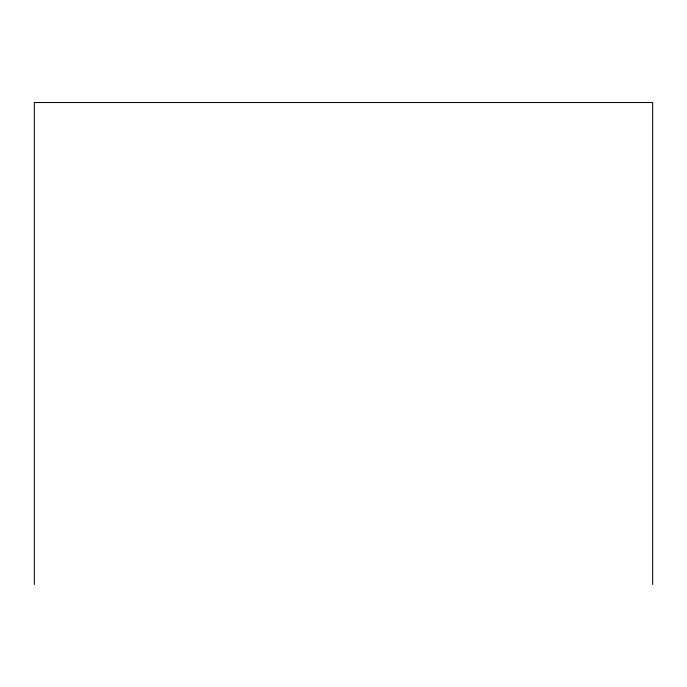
<?xml version="1.0" encoding="UTF-8"?>
<svg xmlns="http://www.w3.org/2000/svg" width="687" height="687" viewBox="0 0 687 687"><rect width="100%" height="100%" fill="white"/><g stroke="black" fill="none" stroke-linecap="round" stroke-linejoin="round"><path stroke-width="1.03" d="M652.65 584.474L652.65 102.526L34.35 102.526L34.35 584.474"/></g></svg>
